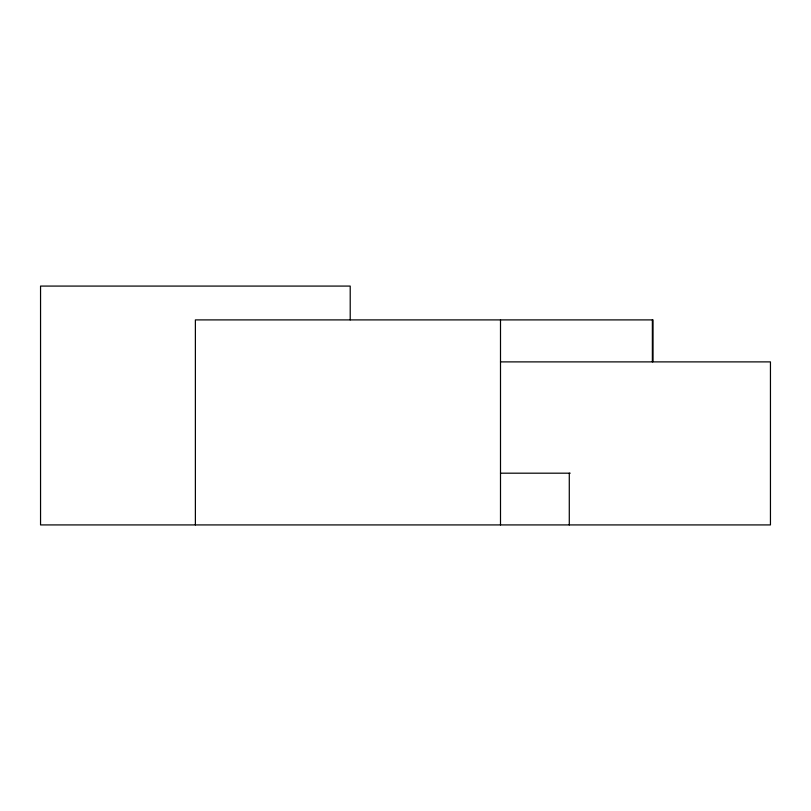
<?xml version="1.0" encoding="UTF-8"?>
<svg xmlns="http://www.w3.org/2000/svg" width="811" height="811" viewBox="0 0 811 811"><rect width="100%" height="100%" fill="white"/><g stroke="black" fill="none" stroke-linecap="round" stroke-linejoin="round"><path stroke-width="1.22" d="M500.499 361.888L770.45 361.888L770.45 524.92L40.55 524.92L40.55 286.08L350.21 286.08L350.21 319.899M500.499 473.188L570.204 473.188M653.048 361.665L653.048 319.899L195.38 319.899L195.38 524.92M652.368 319.899L652.368 361.888M569.281 473.188L569.281 524.92M500.499 319.899L500.499 524.92"/></g></svg>
